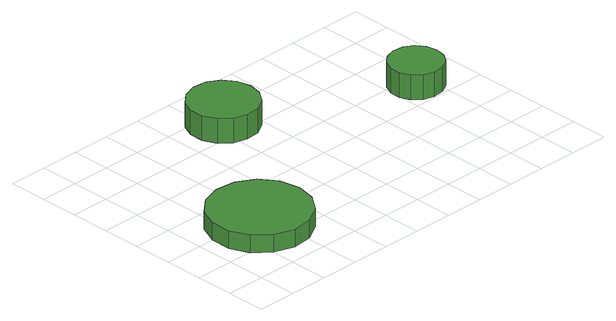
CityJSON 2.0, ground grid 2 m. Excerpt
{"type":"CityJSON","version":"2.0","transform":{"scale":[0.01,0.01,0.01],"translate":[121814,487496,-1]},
"CityObjects":{
"tree1":{"type":"SolitaryVegetationObject","attributes":{"function":"something"},"geometry":[{"type":"MultiSurface","lod":"1","boundaries":[[[0,1,2,3,4,5,6,7,8,9,10,11,12,13,14]],[[15,16,17,18,19,20,21,22,23,24,25,26,27,28,29]],[[0,29,28,1]],[[1,28,27,2]],[[2,27,26,3]],[[3,26,25,4]],[[4,25,24,5]],[[5,24,23,6]],[[6,23,22,7]],[[7,22,21,8]],[[8,21,20,9]],[[9,20,19,10]],[[10,19,18,11]],[[11,18,17,12]],[[12,17,16,13]],[[13,16,15,14]],[[14,15,29,0]]]}]},
"tree2":{"type":"SolitaryVegetationObject","attributes":{"function":"something"},"geometry":[{"type":"MultiSurface","lod":"1","boundaries":[[[30,31,32,33,34,35,36,37,38,39,40,41,42,43,44]],[[45,46,47,48,49,50,51,52,53,54,55,56,57,58,59]],[[30,59,58,31]],[[31,58,57,32]],[[32,57,56,33]],[[33,56,55,34]],[[34,55,54,35]],[[35,54,53,36]],[[36,53,52,37]],[[37,52,51,38]],[[38,51,50,39]],[[39,50,49,40]],[[40,49,48,41]],[[41,48,47,42]],[[42,47,46,43]],[[43,46,45,44]],[[44,45,59,30]]]}]},
"tree3":{"type":"SolitaryVegetationObject","attributes":{"function":"something"},"geometry":[{"type":"MultiSurface","lod":"1","boundaries":[[[60,61,62,63,64,65,66,67,68,69,70,71,72,73,74]],[[75,76,77,78,79,80,81,82,83,84,85,86,87,88,89]],[[60,89,88,61]],[[61,88,87,62]],[[62,87,86,63]],[[63,86,85,64]],[[64,85,84,65]],[[65,84,83,66]],[[66,83,82,67]],[[67,82,81,68]],[[68,81,80,69]],[[69,80,79,70]],[[70,79,78,71]],[[71,78,77,72]],[[72,77,76,73]],[[73,76,75,74]],[[74,75,89,60]]]}]}
},
"vertices":[
[589,345,165],[567,449,165],[505,534,165],[413,587,165],[307,598,165],[207,566,165],[128,495,165],[85,398,165],[85,292,165],[128,195,165],[207,124,165],[307,91,165],[413,102,165],[505,155,165],[567,241,165],[567,241,72],[505,155,72],[413,102,72],[307,91,72],[207,124,72],[128,195,72],[85,292,72],[85,398,72],[128,495,72],[207,566,72],[307,598,72],[413,587,72],[505,534,72],[567,449,72],[589,345,72],
[1006,1076,227],[990,1148,227],[947,1207,227],[884,1244,227],[811,1251,227],[741,1229,227],[687,1180,227],[657,1113,227],[657,1039,227],[687,972,227],[741,923,227],[811,901,227],[884,908,227],[947,945,227],[990,1004,227],[990,1004,98],[947,945,98],[884,908,98],[811,901,98],[741,923,98],[687,972,98],[657,1039,98],[657,1113,98],[687,1180,98],[741,1229,98],[811,1251,98],[884,1244,98],[947,1207,98],[990,1148,98],[1006,1076,98],
[1807,681,250],[1795,736,250],[1762,782,250],[1713,810,250],[1657,816,250],[1603,798,250],[1561,761,250],[1538,709,250],[1538,653,250],[1561,601,250],[1603,563,250],[1657,546,250],[1713,552,250],[1762,580,250],[1795,626,250],[1795,626,121],[1762,580,121],[1713,552,121],[1657,546,121],[1603,563,121],[1561,601,121],[1538,653,121],[1538,709,121],[1561,761,121],[1603,798,121],[1657,816,121],[1713,810,121],[1762,782,121],[1795,736,121],[1807,681,121]
]}
